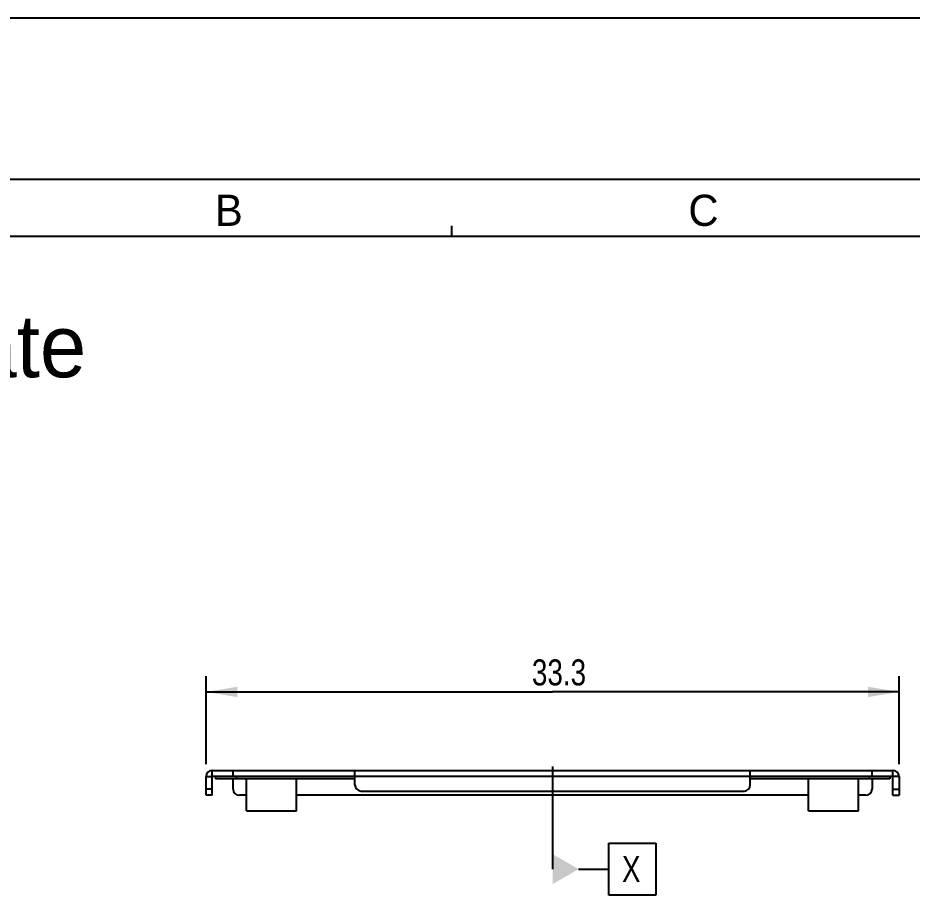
# Model space of a CAD drawing. Header units: millimetres. Extents: x 0 to 420, y 0 to 297.
# Drawn here: x 72.8 to 158.7, y 212.7 to 297 of the extents above; entities that cross this region are included whole.
import ezdxf

# ---------------------------------------------------------------- set-up
doc = ezdxf.new("R2010")
doc.units = ezdxf.units.MM
doc.header["$LTSCALE"] = 23.1
doc.layers.get('0').update_dxf_attribs({"linetype": 'CONTINUOUS'})
doc.layers.add('01__ASM_ALL_DTM_PLN', color=7, linetype='CONTINUOUS')
doc.layers.add('ASSEM_MEM', color=7, linetype='CONTINUOUS')
doc.styles.get("Standard").update_dxf_attribs({"font": 'txt', "width": 0.8})
doc.styles.add('TEXTSTYLE_2', font='txt')
doc.styles.add('TEXTSTYLE_8', font='ar_wgl__.ttf')
doc.dimstyles.new('DIMSTYLE_1', dxfattribs={"dimtxt": 2.5, "dimasz": 3, "dimexe": 1.5, "dimexo": 1.2, "dimtad": 1, "dimlfac": 0.5, "dimdsep": 46, "dimtxsty": 'STANDARD', "dimblk": '_FILLED', "dimblk1": '_FILLED', "dimblk2": '_FILLED', "dimcen": 0.09, "dimazin": 2, "dimtp": 0.01, "dimtm": 0.01, "dimtfac": 1, "dimtofl": 0, "dimtmove": 0, "dimatfit": 3, "dimldrblk": '_FILLED', "dimfxl": 1, "dimtolj": 1, "dimarcsym": 0})

# ---------------------------------------------------------------- blocks, each defined once
blk = doc.blocks.new('_FILLED')
at = {"color": 0, "linetype": 'BYBLOCK'}
blk.add_solid([(0, 0), (-1, 0.167), (-1, -0.167)], dxfattribs=at)
blk = doc.blocks.new('*D0')
at = {"color": 7, "linetype": 'CONTINUOUS'}
for p, q in [((90.897, 225.262), (90.897, 233.702)), ((157.497, 225.262), (157.497, 233.702)), ((90.897, 232.202), (124.197, 232.202)), ((157.497, 232.202), (124.197, 232.202))]:
    blk.add_line(p, q, dxfattribs=at)
at = {"color": 7, "linetype": 'CONTINUOUS', "xscale": 3, "yscale": 3, "zscale": 3, "rotation": 180}
blk.add_blockref('_FILLED', (90.897, 232.202), dxfattribs=at)
at = {"color": 7, "linetype": 'CONTINUOUS', "xscale": 3, "yscale": 3, "zscale": 3}
blk.add_blockref('_FILLED', (157.497, 232.202), dxfattribs=at)
at = {"color": 7, "linetype": 'CONTINUOUS', "insert": (124.814, 235.327), "char_height": 2.5, "width": 8, "attachment_point": 2, "line_spacing_factor": 0.9}
blk.add_mtext('33.3', dxfattribs=at)

msp = doc.modelspace()

# ---------------------------------------------------------------- linework, layer by layer
at = {"color": 7, "linetype": 'CONTINUOUS'}
for p, q in [((0, 297), (420, 297)), ((19, 281.5), (401, 281.5)), ((114.5, 276), (114.5, 277)), ((23.5, 276), (396, 276))]:
    msp.add_line(p, q, dxfattribs=at)
at = {"layer": '01__ASM_ALL_DTM_PLN', "color": 7, "linetype": 'CONTINUOUS'}
for p, q in [((124.1969, 225.027), (124.1969, 215.1669)), ((129.6123, 217.6669), (134.1123, 217.6669)), ((129.6123, 212.6669), (129.6123, 217.6669)), ((134.1123, 217.6669), (134.1123, 212.6669)), ((126.6969, 215.1669), (129.6123, 215.1669)), ((134.1123, 212.6669), (129.6123, 212.6669))]:
    msp.add_line(p, q, dxfattribs=at)
msp.add_solid([(124.1969, 213.7236), (124.1969, 216.6103), (126.6969, 215.1669)], dxfattribs=at)
at = {"layer": 'ASSEM_MEM', "color": 7, "linetype": 'CONTINUOUS'}
for p, q in [((91.4969, 224.0621), (91.4969, 224.6621)), ((91.4969, 224.6621), (156.8969, 224.6621)), ((93.4969, 224.0621), (93.4969, 224.6621)), ((105.1969, 223.2713), (105.1969, 224.6621)), ((143.1969, 223.2713), (143.1969, 224.6621)), ((154.8969, 224.0621), (154.8969, 224.6621)), ((156.8969, 224.0621), (156.8969, 224.6621)), ((90.8969, 222.2621), (90.8969, 224.0621)), ((90.8969, 224.0621), (91.4969, 224.0621)), ((91.4969, 222.2621), (91.4969, 224.0621)), ((105.1969, 224.0621), (91.4969, 224.0621)), ((91.7969, 224.0621), (91.7969, 223.8621)), ((105.1969, 223.8621), (91.7969, 223.8621)), ((93.4969, 222.8621), (93.4969, 223.8621)), ((93.7969, 224.0621), (93.7969, 223.8621)), ((94.7969, 220.7621), (94.7969, 223.8621)), ((99.5969, 220.7621), (99.5969, 223.8621)), ((143.1969, 224.0621), (105.1969, 224.0621)), ((156.8969, 224.0621), (143.1969, 224.0621)), ((156.5969, 223.8621), (143.1969, 223.8621)), ((148.7969, 220.7621), (148.7969, 223.8621)), ((153.5969, 220.7621), (153.5969, 223.8621)), ((154.5969, 224.0621), (154.5969, 223.8621)), ((154.8969, 223.8621), (154.8969, 222.8621)), ((156.5969, 224.0621), (156.5969, 223.8621)), ((157.4969, 224.0621), (156.8969, 224.0621)), ((156.8969, 222.2621), (156.8969, 224.0621)), ((157.4969, 224.0621), (157.4969, 222.2621)), ((91.4969, 222.8621), (90.8969, 222.8621)), ((105.7969, 222.6713), (142.5969, 222.6713)), ((156.8969, 222.8621), (157.4969, 222.8621)), ((91.4969, 222.2621), (90.8969, 222.2621)), ((94.7969, 222.2621), (94.0969, 222.2621)), ((148.7969, 222.2621), (99.5969, 222.2621)), ((154.2969, 222.2621), (153.5969, 222.2621)), ((156.8969, 222.2621), (157.4969, 222.2621)), ((94.7969, 220.7621), (99.5969, 220.7621)), ((148.7969, 220.7621), (153.5969, 220.7621))]:
    msp.add_line(p, q, dxfattribs=at)
for centre, start, end in [((91.4969, 224.0621), 90, 180), ((156.8969, 224.0621), 0, 90), ((94.0969, 222.8621), 180, 270), ((105.7969, 223.2713), 180, 270), ((142.5969, 223.2713), 270, 360), ((154.2969, 222.8621), 270, 360)]:
    msp.add_arc(centre, 0.6, start, end, dxfattribs=at)

# ---------------------------------------------------------------- texts
at = {"color": 7, "linetype": 'CONTINUOUS', "attachment_point": 1, "line_spacing_factor": 0.9}
for s, insert, char_height, width, style in [('B', (91.75, 280), 3, 3, 'TEXTSTYLE_2'), ('C', (137.25, 280), 3, 3, 'TEXTSTYLE_2'), ('C1 PCB Plate ', (29.8901, 268.4489), 6, 53.933086, 'TEXTSTYLE_8')]:
    msp.add_mtext(s, dxfattribs=dict(at, insert=insert, char_height=char_height, width=width, style=style))
at = {"layer": '01__ASM_ALL_DTM_PLN', "color": 7, "linetype": 'CONTINUOUS', "insert": (130.8623, 216.4169), "char_height": 2.5, "width": 2, "attachment_point": 1, "line_spacing_factor": 0.9}
msp.add_mtext('X', dxfattribs=at)

# ---------------------------------------------------------------- dimensions: what is measured, and where the dimension line sits
at = {"color": 7, "linetype": 'CONTINUOUS'}
dim = msp.add_linear_dim(base=(157.4969, 232.2018), p1=(90.8969, 224.0621), p2=(157.4969, 224.0621), dimstyle='DIMSTYLE_1', dxfattribs=at)
dim.commit()
dim.dimension.update_dxf_attribs({"geometry": '*D0', "text_midpoint": (124.8762, 232.2018), "dimtype": 160})

doc.saveas('drawing.dxf')
